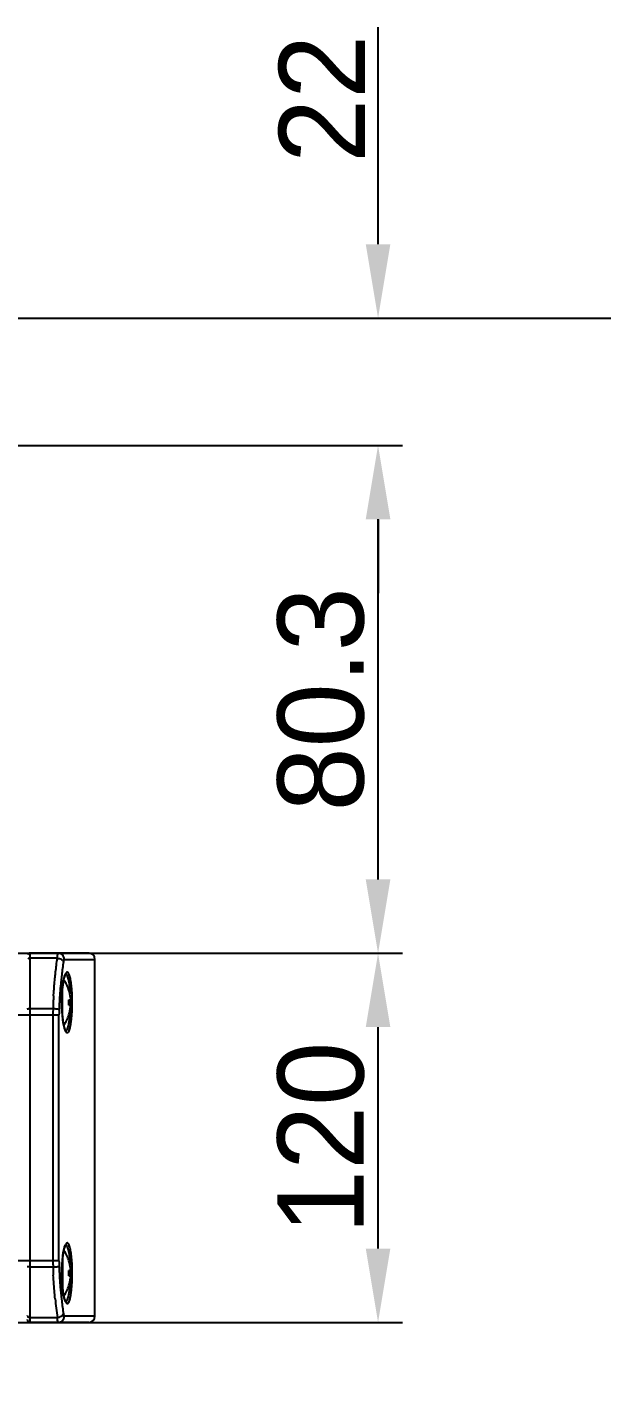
# Model space of a CAD drawing. Header units: millimetres. Extents: x 4086 to 8300, y 123 to 1549.
# Drawn here: x 6962.2 to 7008.9, y 1010.3 to 1121.1 of the extents above; entities that cross this region are included whole.
import ezdxf

# ---------------------------------------------------------------- set-up
doc = ezdxf.new("R2010")
doc.units = ezdxf.units.MM
doc.layers.add('外形图', color=7, linetype='Continuous')
doc.layers.add('标注层', color=7, linetype='Continuous', lineweight=0)
doc.styles.add('思源黑', font='SourceHanSansCN-Normal.ttf')
doc.dimstyles.new('尺寸标注_1_4比例', dxfattribs={"dimtxt": 7, "dimasz": 6, "dimexe": 2, "dimexo": 1.5, "dimgap": 1, "dimtad": 1, "dimdec": 1, "dimlfac": 4, "dimdsep": 46, "dimtxsty": '思源黑', "dimcen": 0.09, "dimadec": 0, "dimazin": 0, "dimtp": 0.01, "dimtm": 0.01, "dimtfac": 1, "dimtdec": 1, "dimtofl": 0, "dimtmove": 0, "dimatfit": 3, "dimfxl": 1, "dimtolj": 1, "dimarcsym": 0})

# ---------------------------------------------------------------- blocks, each defined once
blk = doc.blocks.new('*D1290')
at = {"layer": 'Defpoints', "color": 0}
for p in [(6705.98, 1089.99), (6723.13, 1089.99), (7085.41, 872.48)]:
    blk.add_point(p, dxfattribs=at)
at = {"layer": '标注层', "color": 0, "lineweight": -2}
for p, q in [((6721.63, 1089.99), (6703.98, 1089.99)), ((6705.98, 878.48), (6705.98, 1083.99)), ((7083.91, 872.48), (6703.98, 872.48))]:
    blk.add_line(p, q, dxfattribs=at)
at = {"layer": '标注层', "color": 0}
for points in [[(6706.98, 1083.99), (6704.98, 1083.99), (6705.98, 1089.99)], [(6704.98, 878.48), (6706.98, 878.48), (6705.98, 872.48)]]:
    blk.add_solid(points, dxfattribs=at)
at = {"layer": '标注层', "color": 0, "insert": (6701.35, 981.24), "char_height": 7, "attachment_point": 5, "rotation": 90, "style": '思源黑'}
blk.add_mtext('\\A1;435.2', dxfattribs=at)
blk = doc.blocks.new('*D1292')
at = {"layer": 'Defpoints', "color": 0}
for p in [(6827.13, 1097.49), (6990.69, 1097.49), (6915.43, 1087.13)]:
    blk.add_point(p, dxfattribs=at)
at = {"layer": '标注层', "color": 0, "lineweight": -2}
for p, q in [((6990.69, 1103.49), (6990.69, 1121.12)), ((6828.63, 1097.49), (6992.69, 1097.49)), ((6916.93, 1087.13), (6992.69, 1087.13)), ((6990.69, 1081.13), (6990.69, 1075.13))]:
    blk.add_line(p, q, dxfattribs=at)
at = {"layer": '标注层', "color": 0}
for points in [[(6989.69, 1103.49), (6991.69, 1103.49), (6990.69, 1097.49)], [(6991.69, 1081.13), (6989.69, 1081.13), (6990.69, 1087.13)]]:
    blk.add_solid(points, dxfattribs=at)
at = {"layer": '标注层', "color": 0, "insert": (6986.13, 1115.3), "char_height": 7, "attachment_point": 5, "rotation": 90, "style": '思源黑'}
blk.add_mtext('\\A1;22', dxfattribs=at)
blk = doc.blocks.new('*D1293')
at = {"layer": 'Defpoints', "color": 0}
for p in [(6915.43, 1087.14), (6990.69, 1087.14), (6952.79, 1045.88)]:
    blk.add_point(p, dxfattribs=at)
at = {"layer": '标注层', "color": 0, "lineweight": -2}
for p, q in [((6916.93, 1087.14), (6992.69, 1087.14)), ((6990.69, 1051.88), (6990.69, 1081.14)), ((6954.29, 1045.88), (6992.69, 1045.88))]:
    blk.add_line(p, q, dxfattribs=at)
at = {"layer": '标注层', "color": 0}
for points in [[(6991.69, 1081.14), (6989.69, 1081.14), (6990.69, 1087.14)], [(6989.69, 1051.88), (6991.69, 1051.88), (6990.69, 1045.88)]]:
    blk.add_solid(points, dxfattribs=at)
at = {"layer": '标注层', "color": 0, "insert": (6986.06, 1066.51), "char_height": 7, "attachment_point": 5, "rotation": 90, "style": '思源黑'}
blk.add_mtext('\\A1;80.3', dxfattribs=at)
blk = doc.blocks.new('*D1294')
at = {"layer": 'Defpoints', "color": 0}
for p in [(6962.18, 1045.88), (6990.69, 1045.88), (6933.68, 1015.88)]:
    blk.add_point(p, dxfattribs=at)
at = {"layer": '标注层', "color": 0, "lineweight": -2}
for p, q in [((6963.68, 1045.88), (6992.69, 1045.88)), ((6990.69, 1021.88), (6990.69, 1039.88)), ((6935.18, 1015.88), (6992.69, 1015.88))]:
    blk.add_line(p, q, dxfattribs=at)
at = {"layer": '标注层', "color": 0}
for points in [[(6991.69, 1039.88), (6989.69, 1039.88), (6990.69, 1045.88)], [(6989.69, 1021.88), (6991.69, 1021.88), (6990.69, 1015.88)]]:
    blk.add_solid(points, dxfattribs=at)
at = {"layer": '标注层', "color": 0, "insert": (6986.06, 1030.88), "char_height": 7, "attachment_point": 5, "rotation": 90, "style": '思源黑'}
blk.add_mtext('\\A1;120', dxfattribs=at)
blk = doc.blocks.new('*D1296')
at = {"layer": 'Defpoints', "color": 0}
for p in [(6825.63, 1097.49), (7146.83, 1097.49), (7071.18, 836.63)]:
    blk.add_point(p, dxfattribs=at)
at = {"layer": '标注层', "color": 0, "lineweight": -2}
for p, q in [((6827.13, 1097.49), (7148.83, 1097.49)), ((7146.83, 842.63), (7146.83, 1091.49)), ((7072.68, 836.63), (7148.83, 836.63))]:
    blk.add_line(p, q, dxfattribs=at)
at = {"layer": '标注层', "color": 0}
for points in [[(7147.83, 1091.49), (7145.83, 1091.49), (7146.83, 1097.49)], [(7145.83, 842.63), (7147.83, 842.63), (7146.83, 836.63)]]:
    blk.add_solid(points, dxfattribs=at)
at = {"layer": '标注层', "color": 0, "insert": (7142.2, 969.51), "char_height": 7, "attachment_point": 5, "rotation": 90, "style": '思源黑'}
blk.add_mtext('\\A1;523.7', dxfattribs=at)
blk = doc.blocks.new('*D1349')
at = {"layer": 'Defpoints', "color": 0}
for p in [(6817.4, 1097.49), (7115.06, 1097.49), (7067.16, 1012.17)]:
    blk.add_point(p, dxfattribs=at)
at = {"layer": '标注层', "color": 0, "lineweight": -2}
for p, q in [((6818.9, 1097.49), (7117.06, 1097.49)), ((7115.06, 1018.17), (7115.06, 1091.49)), ((7068.66, 1012.17), (7117.06, 1012.17))]:
    blk.add_line(p, q, dxfattribs=at)
at = {"layer": '标注层', "color": 0}
for points in [[(7116.06, 1091.49), (7114.06, 1091.49), (7115.06, 1097.49)], [(7114.06, 1018.17), (7116.06, 1018.17), (7115.06, 1012.17)]]:
    blk.add_solid(points, dxfattribs=at)
at = {"layer": '标注层', "color": 0, "insert": (7110.43, 1054.83), "char_height": 7, "attachment_point": 5, "rotation": 90, "style": '思源黑'}
blk.add_mtext('\\A1;167.3', dxfattribs=at)

msp = doc.modelspace()

# ---------------------------------------------------------------- linework, layer by layer
at = {"layer": '外形图', "color": 7, "linetype": 'Continuous'}
for p, q in [((6967.1751, 1045.8846), (6962.4252, 1045.8846)), ((6962.4252, 1015.8846), (6962.4252, 1045.8846)), ((6964.6208, 1045.4768), (6962.4252, 1045.4768)), ((6965.1871, 1045.3846), (6967.6752, 1045.3846)), ((6967.6752, 1016.3846), (6967.6752, 1045.3846)), ((6964.98, 1041.8846), (6964.9848, 1042.2331)), ((6965.0369, 1040.7413), (6965.0369, 1043.0266)), ((6965.565, 1042.8922), (6965.5584, 1042.8884)), ((6962.4252, 1041.3846), (6964.2708, 1041.3846)), ((6964.98, 1041.8846), (6964.9773, 1041.8846)), ((6964.9853, 1041.5167), (6964.98, 1041.8846)), ((6965.5584, 1042.1046), (6965.6965, 1042.1046)), ((6965.5584, 1041.6646), (6965.6965, 1041.6646)), ((6965.6941, 1041.8846), (6965.8344, 1041.8846)), ((6761.0946, 1040.8846), (6964.7557, 1040.8846)), ((6964.2653, 1040.8846), (6964.2653, 1020.8846)), ((6964.7557, 1020.8846), (6964.7557, 1040.8846)), ((6965.5584, 1040.8809), (6965.565, 1040.8771)), ((6964.7557, 1020.8846), (6761.0946, 1020.8846)), ((6964.2708, 1020.3846), (6962.4252, 1020.3846)), ((6964.98, 1019.8846), (6964.9848, 1020.2331)), ((6965.0369, 1021.0266), (6965.0369, 1018.7413)), ((6965.565, 1020.8922), (6965.5584, 1020.8884)), ((6965.6965, 1020.1046), (6965.5584, 1020.1046)), ((6964.98, 1019.8846), (6964.9773, 1019.8846)), ((6964.9853, 1019.5167), (6964.98, 1019.8846)), ((6965.5584, 1019.6646), (6965.6965, 1019.6646)), ((6965.5584, 1018.8809), (6965.565, 1018.8771)), ((6965.6941, 1019.8846), (6965.8344, 1019.8846)), ((6962.4252, 1016.2924), (6964.6208, 1016.2924)), ((6967.1751, 1015.8846), (6962.4252, 1015.8846)), ((6967.6752, 1016.3846), (6965.1871, 1016.3846))]:
    msp.add_line(p, q, dxfattribs=at)
for points in [[(6964.9848, 1042.2331), (6965.0268, 1042.95), (6965.1067, 1043.5592)], [(6965.1067, 1043.5592), (6965.2094, 1043.9886), (6965.2381, 1044.068)], [(6965.2381, 1044.068), (6965.2974, 1044.1839), (6965.2826, 1044.1927)], [(6965.1052, 1040.2184), (6965.0272, 1040.8156), (6964.9853, 1041.5167)], [(6965.3015, 1039.5797), (6965.2952, 1039.5883), (6965.2059, 1039.7914), (6965.1052, 1040.2184)], [(6965.2381, 1022.068), (6965.2974, 1022.1839), (6965.2826, 1022.1927)], [(6964.9848, 1020.2331), (6965.0268, 1020.95), (6965.1067, 1021.5592)], [(6965.1067, 1021.5592), (6965.2094, 1021.9886), (6965.2381, 1022.068)], [(6965.1052, 1018.2184), (6965.0272, 1018.8156), (6964.9853, 1019.5167)], [(6965.3015, 1017.5797), (6965.2952, 1017.5883), (6965.2059, 1017.7914), (6965.1052, 1018.2184)]]:
    msp.add_lwpolyline(points, dxfattribs=at)
for centre, radius, start, end in [((6962.4252, 1045.6346), 0.25, 90, 150), ((6967.1752, 1045.3846), 0.5, 0, 90), ((7018.8555, 1037.78), 54.2503, 172.159394, 173.301405), ((7008.806, 1038.9986), 44.1273, 173.350838, 173.674541), ((6972.8848, 1042.2607), 7.8911, 171.988454, 174.133455), ((6971.3885, 1042.4714), 6.3801, 170.401073, 171.989177), ((6970.363, 1042.6438), 5.3402, 169.208469, 170.390541), ((6962.4762, 1041.8854), 3.2487, 31.696249, 34.586285), ((6967.9897, 1043.1578), 2.9113, 164.897177, 165.858991), ((6966.5856, 1043.5901), 1.4416, 159.239039, 159.938761), ((6962.4642, 1041.8796), 3.2619, 18.084991, 31.672515), ((6955.5737, 1042.1688), 10.2521, 4.207537, 6.133869), ((6994.6626, 1040.6656), 30.3993, 176.679285, 177.699848), ((6977.6154, 1041.886), 12.638, 177.87647, 179.283683), ((6976.7443, 1041.9203), 11.7663, 176.418292, 177.886215), ((6975.5966, 1041.9912), 10.6165, 175.197727, 176.413582), ((6974.5997, 1042.0752), 9.616, 174.078058, 175.198952), ((6962.4752, 1041.8846), 3.2425, 6.552172, 18.032352), ((6957.1663, 1042.2051), 8.5166, 4.749717, 6.588799), ((6955.1116, 1042.0277), 10.579, 2.970082, 4.78585), ((6952.0344, 1041.8848), 13.6597, 359.050889, 0.946266), ((6953.4176, 1042.0095), 12.4141, 2.809684, 4.210665), ((6951.5008, 1041.9147), 14.3333, 1.388851, 2.812617), ((6950.5224, 1041.8873), 15.312, 0.846342, 1.402889), ((6950.3633, 1041.8848), 15.4711, 359.162996, 0.847512), ((6962.423, 1039.6214), 1.7633, 89.929485, 94.091996), ((6987.061, 1040.8854), 22.7957, 178.745232, 180.002056), ((7005.2338, 1040.25), 40.9788, 177.919557, 178.413365), ((7000.3941, 1040.422), 36.1359, 177.678697, 177.913549), ((6982.1525, 1040.8853), 17.3968, 178.561292, 180.002358), ((6987.2794, 1040.7465), 22.5256, 177.05188, 178.535582), ((6977.6731, 1041.8842), 12.6958, 179.279147, 179.998245), ((6977.6912, 1041.8849), 12.7139, 180.001221, 180.83658), ((6977.6093, 1041.8828), 12.632, 180.832391, 182.081095), ((6976.4192, 1041.8357), 11.441, 182.061935, 184.822273), ((6961.8948, 1041.8846), 3.6702, 356.563644, 3.436356), ((6962.4752, 1041.8846), 3.2425, 341.967648, 353.447828), ((6955.0702, 1041.7434), 10.6204, 355.22465, 356.802328), ((6953.3662, 1041.8414), 12.3271, 356.788906, 357.973848), ((6953.5447, 1041.7514), 12.2867, 355.785351, 357.022537), ((6951.6022, 1041.8512), 14.2318, 357.027675, 358.612111), ((6950.52, 1041.8822), 15.3144, 358.593999, 359.164216), ((6974.6955, 1041.7022), 9.7121, 184.892531, 185.636967), ((6973.5292, 1041.5839), 8.5398, 185.615392, 187.248341), ((6971.9607, 1041.3848), 6.9588, 187.251836, 189.409727), ((6970.5891, 1041.1644), 5.5696, 189.479742, 190.298696), ((6962.4602, 1041.8923), 3.2666, 325.577979, 341.892167), ((6965.2871, 1039.6552), 0.0788, 266.974275, 277.295935), ((6974.5997, 1020.0752), 9.616, 174.078058, 175.198952), ((6972.8848, 1020.2607), 7.8911, 171.988454, 174.133455), ((6971.3885, 1020.4714), 6.3801, 170.401073, 171.989177), ((6970.363, 1020.6438), 5.3402, 169.208468, 170.390541), ((6962.4752, 1019.8846), 3.25, 18.060208, 34.398614), ((6967.9897, 1021.1578), 2.9113, 164.897177, 165.858991), ((6966.5856, 1021.5901), 1.4416, 159.239039, 159.938761), ((6957.1663, 1020.2051), 8.5166, 4.749717, 6.588799), ((6955.5737, 1020.1688), 10.2521, 4.207537, 6.133869), ((6987.061, 1020.8838), 22.7957, 179.997944, 181.254768), ((6998.5788, 1021.3044), 34.3203, 181.535743, 182.376123), ((6982.1524, 1020.8839), 17.3967, 179.997706, 181.438698), ((6987.2457, 1021.0216), 22.4918, 181.463543, 182.929121), ((6977.6731, 1019.8842), 12.6958, 179.279147, 179.998245), ((6977.6154, 1019.886), 12.638, 177.87647, 179.283683), ((6976.7443, 1019.9203), 11.7663, 176.418292, 177.886215), ((6975.5966, 1019.9912), 10.6165, 175.197727, 176.413582), ((6962.4752, 1019.8846), 3.2425, 6.552172, 18.032352), ((6961.8948, 1019.8846), 3.6702, 356.563644, 3.436356), ((6955.1116, 1020.0277), 10.579, 2.970081, 4.78585), ((6952.0344, 1019.8848), 13.6597, 359.050889, 0.946266), ((6953.4176, 1020.0095), 12.4141, 2.809684, 4.210665), ((6951.5008, 1019.9147), 14.3333, 1.388851, 2.812617), ((6950.5194, 1019.8872), 15.315, 0.833784, 1.402855), ((6950.3633, 1019.8848), 15.4711, 359.162996, 0.835002), ((6997.4368, 1021.2587), 33.1774, 182.379001, 182.635143), ((6991.8333, 1021.2542), 27.0853, 182.924602, 184.065403), ((6977.6912, 1019.8849), 12.7139, 180.001221, 180.83658), ((6977.6093, 1019.8828), 12.632, 180.832391, 182.081095), ((6976.4192, 1019.8357), 11.441, 182.061935, 184.822273), ((6974.6955, 1019.7022), 9.7121, 184.892531, 185.636967), ((6962.4598, 1019.8925), 3.2671, 325.603113, 341.891363), ((6962.4752, 1019.8846), 3.2425, 341.967648, 353.447828), ((6955.0702, 1019.7434), 10.6204, 355.22465, 356.802328), ((6953.3664, 1019.8414), 12.327, 356.788903, 357.973637), ((6953.5447, 1019.7514), 12.2867, 355.785351, 357.022537), ((6951.6022, 1019.8512), 14.2318, 357.027675, 358.612111), ((6950.52, 1019.8822), 15.3144, 358.593999, 359.164216), ((7010.7673, 1022.5362), 46.567, 185.837677, 187.70553), ((6973.5292, 1019.5839), 8.5398, 185.615392, 187.248341), ((6971.9607, 1019.3848), 6.9588, 187.251836, 189.409727), ((6970.5891, 1019.1644), 5.5696, 189.479742, 190.298696), ((6965.2871, 1017.6552), 0.0788, 266.974275, 277.295935), ((6962.4252, 1016.1346), 0.25, 180, 270), ((6967.1752, 1016.3846), 0.5, 270, 0)]:
    msp.add_arc(centre, radius, start, end, dxfattribs=at)
for points, knots in [([(6962.4252, 1045.4768), (6962.4051, 1045.4768), (6962.3299, 1045.4704), (6962.2504, 1045.4445), (6962.2111, 1045.4046)], [0, 0, 0, 0, 0.26361906, 1, 1, 1, 1]), ([(6964.4423, 1043.9722), (6964.4556, 1044.1016), (6964.5094, 1044.6038), (6964.5703, 1045.1052), (6964.6208, 1045.4768)], [0, 0, 0, 0, 0.25757526, 1, 1, 1, 1]), ([(6964.6208, 1045.4768), (6964.6247, 1045.5339), (6964.6327, 1045.6326), (6964.6503, 1045.7653), (6964.6656, 1045.8361), (6964.6838, 1045.8846), (6964.6953, 1045.8846)], [0, 0, 0, 0, 0.40899089, 0.72008633, 0.91747172, 1, 1, 1, 1]), ([(6964.6208, 1045.4768), (6964.7351, 1045.4667), (6964.9304, 1045.4154), (6965.0923, 1045.2626), (6965.1124, 1045.1807)], [0, 0, 0, 0, 0.57637304, 1, 1, 1, 1]), ([(6965.1871, 1045.3846), (6965.1871, 1045.5119), (6965.0842, 1045.7759), (6964.8211, 1045.8846), (6964.6953, 1045.8846)], [0, 0, 0, 0, 0.50292746, 1, 1, 1, 1]), ([(6965.1871, 1045.3846), (6965.1645, 1045.3846), (6965.1296, 1045.2923), (6965.1194, 1045.2316), (6965.1124, 1045.1807)], [0, 0, 0, 0, 0.30540356, 1, 1, 1, 1]), ([(6965.6174, 1044.0732), (6965.5973, 1044.135), (6965.5661, 1044.2183), (6965.5052, 1044.3042), (6965.4617, 1044.3392), (6965.412, 1044.346), (6965.3652, 1044.3217), (6965.3227, 1044.2747), (6965.2984, 1044.234), (6965.286, 1044.2104)], [0, 0, 0, 0, 0.35695238, 0.48133007, 0.57583558, 0.65474231, 0.74125987, 0.85354141, 1, 1, 1, 1]), ([(6964.3143, 1042.4264), (6964.3221, 1042.5596), (6964.3562, 1043.0756), (6964.4031, 1043.5906), (6964.4423, 1043.9722)], [0, 0, 0, 0, 0.25805261, 1, 1, 1, 1]), ([(6964.9474, 1043.8604), (6964.93, 1043.7037), (6964.8616, 1043.0532), (6964.809, 1042.4008), (6964.7836, 1041.905)], [0, 0, 0, 0, 0.24103271, 1, 1, 1, 1]), ([(6965.1666, 1043.8691), (6965.1622, 1043.8515), (6965.1441, 1043.7768), (6965.1283, 1043.7015), (6965.1173, 1043.6437)], [0, 0, 0, 0, 0.23516556, 1, 1, 1, 1]), ([(6965.2315, 1044.0846), (6965.2269, 1044.0719), (6965.2075, 1044.0164), (6965.1908, 1043.96), (6965.179, 1043.9163)], [0, 0, 0, 0, 0.23059297, 1, 1, 1, 1]), ([(6965.286, 1044.2104), (6965.2817, 1044.2024), (6965.2639, 1044.1667), (6965.2486, 1044.1299), (6965.2377, 1044.1011)], [0, 0, 0, 0, 0.22808927, 1, 1, 1, 1]), ([(6965.6267, 1043.1823), (6965.6101, 1043.3254), (6965.5734, 1043.5778), (6965.5075, 1043.8664), (6965.4399, 1044.0397), (6965.3882, 1044.1371), (6965.3231, 1044.1948), (6965.2829, 1044.1927)], [0, 0, 0, 0, 0.39106687, 0.69148111, 0.80390049, 0.89065774, 1, 1, 1, 1]), ([(6965.7671, 1043.2643), (6965.7503, 1043.4193), (6965.7134, 1043.6914), (6965.6542, 1043.9604), (6965.6174, 1044.0732)], [0, 0, 0, 0, 0.56795796, 1, 1, 1, 1]), ([(6965.6965, 1042.2546), (6965.6976, 1042.2449), (6965.7013, 1042.2093), (6965.7037, 1042.1736), (6965.7036, 1042.1477)], [0, 0, 0, 0, 0.27500189, 1, 1, 1, 1]), ([(6965.7028, 1042.1247), (6965.7026, 1042.1218), (6965.7016, 1042.1159), (6965.7007, 1042.1046), (6965.6965, 1042.1046)], [0, 0, 0, 0, 0.4096573, 1, 1, 1, 1]), ([(6962.1752, 1041.3534), (6962.1752, 1041.357), (6962.1886, 1041.3639), (6962.226, 1041.3738), (6962.2668, 1041.3779), (6962.2972, 1041.3801)], [0, 0, 0, 0, 0.08645359, 0.2814898, 1, 1, 1, 1]), ([(6964.2708, 1041.3846), (6964.3772, 1041.382), (6964.5228, 1041.3751), (6964.6845, 1041.3473), (6964.7436, 1041.3337), (6964.7612, 1041.3221)], [0, 0, 0, 0, 0.64329157, 0.87305974, 1, 1, 1, 1]), ([(6965.6965, 1041.6646), (6965.7007, 1041.6646), (6965.7016, 1041.6534), (6965.7026, 1041.6474), (6965.7028, 1041.6445)], [0, 0, 0, 0, 0.59037011, 1, 1, 1, 1]), ([(6965.1092, 1040.1687), (6965.1124, 1040.151), (6965.1251, 1040.0836), (6965.1391, 1040.0164), (6965.1505, 1039.9671)], [0, 0, 0, 0, 0.26183652, 1, 1, 1, 1]), ([(6965.1505, 1039.9671), (6965.1547, 1039.9489), (6965.1709, 1039.8812), (6965.1892, 1039.8141), (6965.2043, 1039.7654)], [0, 0, 0, 0, 0.26799463, 1, 1, 1, 1]), ([(6965.2971, 1039.5771), (6965.3356, 1039.582), (6965.4189, 1039.6681), (6965.5357, 1039.9719), (6965.5858, 1040.2661), (6965.6147, 1040.4895)], [0, 0, 0, 0, 0.11728091, 0.31973803, 1, 1, 1, 1]), ([(6965.6019, 1039.6509), (6965.6396, 1039.7544), (6965.7003, 1040.0063), (6965.7383, 1040.2615), (6965.756, 1040.4081)], [0, 0, 0, 0, 0.42725698, 1, 1, 1, 1]), ([(6965.6147, 1040.4895), (6965.6185, 1040.5188), (6965.6337, 1040.6419), (6965.6458, 1040.7652), (6965.6537, 1040.8592)], [0, 0, 0, 0, 0.23905372, 1, 1, 1, 1]), ([(6965.756, 1040.4081), (6965.7602, 1040.443), (6965.7769, 1040.5895), (6965.7899, 1040.7364), (6965.7982, 1040.8484)], [0, 0, 0, 0, 0.23808321, 1, 1, 1, 1]), ([(6965.2043, 1039.7654), (6965.2294, 1039.6852), (6965.272, 1039.5652), (6965.3566, 1039.4457), (6965.402, 1039.4307)], [0, 0, 0, 0, 0.63714581, 1, 1, 1, 1]), ([(6965.402, 1039.4307), (6965.4185, 1039.4253), (6965.4751, 1039.4281), (6965.5487, 1039.5181), (6965.583, 1039.599), (6965.6019, 1039.6509)], [0, 0, 0, 0, 0.16243778, 0.48371471, 1, 1, 1, 1]), ([(6965.286, 1022.2104), (6965.2817, 1022.2024), (6965.2639, 1022.1667), (6965.2486, 1022.1299), (6965.2377, 1022.1011)], [0, 0, 0, 0, 0.22808927, 1, 1, 1, 1]), ([(6965.6267, 1021.1823), (6965.6101, 1021.3254), (6965.5734, 1021.5778), (6965.5075, 1021.8664), (6965.4399, 1022.0397), (6965.3882, 1022.1371), (6965.3231, 1022.1948), (6965.2829, 1022.1927)], [0, 0, 0, 0, 0.39106687, 0.69148111, 0.80390049, 0.89065774, 1, 1, 1, 1]), ([(6965.6174, 1022.0732), (6965.5973, 1022.135), (6965.5661, 1022.2183), (6965.5052, 1022.3042), (6965.4617, 1022.3392), (6965.412, 1022.346), (6965.3652, 1022.3217), (6965.3227, 1022.2747), (6965.2984, 1022.234), (6965.286, 1022.2104)], [0, 0, 0, 0, 0.35695238, 0.48133007, 0.57583558, 0.65474231, 0.74125987, 0.85354141, 1, 1, 1, 1]), ([(6965.1666, 1021.8691), (6965.1622, 1021.8515), (6965.1441, 1021.7768), (6965.1283, 1021.7015), (6965.1173, 1021.6437)], [0, 0, 0, 0, 0.23516556, 1, 1, 1, 1]), ([(6965.2315, 1022.0846), (6965.2269, 1022.0719), (6965.2075, 1022.0164), (6965.1908, 1021.96), (6965.179, 1021.9163)], [0, 0, 0, 0, 0.23059297, 1, 1, 1, 1]), ([(6965.7671, 1021.2643), (6965.7503, 1021.4193), (6965.7134, 1021.6914), (6965.6542, 1021.9604), (6965.6174, 1022.0732)], [0, 0, 0, 0, 0.56795796, 1, 1, 1, 1]), ([(6962.4252, 1020.3846), (6962.3722, 1020.3846), (6962.2995, 1020.3865), (6962.2183, 1020.3979), (6962.1884, 1020.4046), (6962.1795, 1020.4104)], [0, 0, 0, 0, 0.64013247, 0.87242458, 1, 1, 1, 1]), ([(6964.2708, 1020.3846), (6964.3768, 1020.3872), (6964.5222, 1020.3941), (6964.6839, 1020.4218), (6964.7435, 1020.4355), (6964.7612, 1020.4471)], [0, 0, 0, 0, 0.64094929, 0.87188205, 1, 1, 1, 1]), ([(6965.6965, 1020.2546), (6965.6976, 1020.2449), (6965.7013, 1020.2093), (6965.7037, 1020.1736), (6965.7036, 1020.1477)], [0, 0, 0, 0, 0.27500189, 1, 1, 1, 1]), ([(6965.7028, 1020.1247), (6965.7026, 1020.1218), (6965.7016, 1020.1159), (6965.7007, 1020.1046), (6965.6965, 1020.1046)], [0, 0, 0, 0, 0.4096573, 1, 1, 1, 1]), ([(6964.4418, 1017.7999), (6964.426, 1017.9543), (6964.3627, 1018.5976), (6964.3171, 1019.2427), (6964.2945, 1019.7333)], [0, 0, 0, 0, 0.240121, 1, 1, 1, 1]), ([(6964.8161, 1019.334), (6964.8239, 1019.2238), (6964.8568, 1018.7936), (6964.8982, 1018.3642), (6964.9325, 1018.0451)], [0, 0, 0, 0, 0.25607959, 1, 1, 1, 1]), ([(6965.6147, 1018.4895), (6965.6185, 1018.5188), (6965.6337, 1018.6419), (6965.6458, 1018.7652), (6965.6537, 1018.8592)], [0, 0, 0, 0, 0.23905372, 1, 1, 1, 1]), ([(6965.6965, 1019.6646), (6965.7007, 1019.6646), (6965.7016, 1019.6534), (6965.7026, 1019.6474), (6965.7028, 1019.6445)], [0, 0, 0, 0, 0.59037011, 1, 1, 1, 1]), ([(6965.756, 1018.4081), (6965.7602, 1018.443), (6965.7769, 1018.5895), (6965.7899, 1018.7364), (6965.7982, 1018.8484)], [0, 0, 0, 0, 0.23808321, 1, 1, 1, 1]), ([(6964.9325, 1018.0451), (6964.9459, 1017.9201), (6965.0004, 1017.4339), (6965.0629, 1016.9486), (6965.1124, 1016.5885)], [0, 0, 0, 0, 0.25702074, 1, 1, 1, 1]), ([(6965.1092, 1018.1687), (6965.1124, 1018.151), (6965.1251, 1018.0836), (6965.1391, 1018.0164), (6965.1505, 1017.9671)], [0, 0, 0, 0, 0.26183652, 1, 1, 1, 1]), ([(6965.1505, 1017.9671), (6965.1547, 1017.9489), (6965.1709, 1017.8812), (6965.1892, 1017.8141), (6965.2043, 1017.7654)], [0, 0, 0, 0, 0.26799463, 1, 1, 1, 1]), ([(6965.2043, 1017.7654), (6965.2294, 1017.6852), (6965.272, 1017.5652), (6965.3566, 1017.4457), (6965.402, 1017.4307)], [0, 0, 0, 0, 0.63714581, 1, 1, 1, 1]), ([(6965.2971, 1017.5771), (6965.3356, 1017.582), (6965.4189, 1017.6681), (6965.5357, 1017.9719), (6965.5858, 1018.2661), (6965.6147, 1018.4895)], [0, 0, 0, 0, 0.11728091, 0.31973803, 1, 1, 1, 1]), ([(6965.6019, 1017.6509), (6965.6396, 1017.7544), (6965.7003, 1018.0063), (6965.7383, 1018.2615), (6965.756, 1018.4081)], [0, 0, 0, 0, 0.42725699, 1, 1, 1, 1]), ([(6965.402, 1017.4307), (6965.4185, 1017.4253), (6965.4751, 1017.4281), (6965.5487, 1017.5181), (6965.583, 1017.599), (6965.6019, 1017.6509)], [0, 0, 0, 0, 0.16243777, 0.4837147, 1, 1, 1, 1]), ([(6962.1752, 1016.4405), (6962.1752, 1016.4283), (6962.1907, 1016.3674), (6962.2512, 1016.3296), (6962.2972, 1016.3137)], [0, 0, 0, 0, 0.19970507, 1, 1, 1, 1]), ([(6964.6208, 1016.2924), (6964.7336, 1016.3024), (6964.9285, 1016.3533), (6965.092, 1016.5053), (6965.1124, 1016.5885)], [0, 0, 0, 0, 0.56917452, 1, 1, 1, 1]), ([(6964.6953, 1015.8846), (6964.6838, 1015.8846), (6964.6656, 1015.9331), (6964.6503, 1016.0039), (6964.6327, 1016.1366), (6964.6247, 1016.2353), (6964.6208, 1016.2924)], [0, 0, 0, 0, 0.08252606, 0.27991263, 0.59100831, 1, 1, 1, 1]), ([(6964.6953, 1015.8846), (6964.8211, 1015.8846), (6965.0842, 1015.9933), (6965.1871, 1016.2574), (6965.1871, 1016.3846)], [0, 0, 0, 0, 0.49707276, 1, 1, 1, 1]), ([(6965.1124, 1016.5885), (6965.1194, 1016.5376), (6965.1296, 1016.4769), (6965.1645, 1016.3846), (6965.1871, 1016.3846)], [0, 0, 0, 0, 0.69457756, 1, 1, 1, 1])]:
    msp.add_open_spline(points, degree=3, knots=knots, dxfattribs=at)
for points in [[(6965.7036, 1042.1477), (6965.7036, 1042.14), (6965.7035, 1042.1324), (6965.7028, 1042.1247)], [(6965.7028, 1041.5896), (6965.7016, 1041.5646), (6965.6994, 1041.5395), (6965.6965, 1041.5146)], [(6965.7028, 1041.6445), (6965.7035, 1041.6369), (6965.7036, 1041.6292), (6965.7036, 1041.6215)], [(6965.7036, 1041.6215), (6965.7037, 1041.6109), (6965.7033, 1041.6003), (6965.7028, 1041.5896)], [(6965.7036, 1020.1477), (6965.7036, 1020.14), (6965.7035, 1020.1324), (6965.7028, 1020.1247)], [(6965.7028, 1019.5896), (6965.7016, 1019.5646), (6965.6994, 1019.5395), (6965.6965, 1019.5146)], [(6965.7028, 1019.6445), (6965.7035, 1019.6369), (6965.7036, 1019.6292), (6965.7036, 1019.6215)], [(6965.7036, 1019.6215), (6965.7037, 1019.6109), (6965.7033, 1019.6003), (6965.7028, 1019.5896)], [(6962.2972, 1016.3137), (6962.338, 1016.2996), (6962.3819, 1016.2924), (6962.4252, 1016.2924)]]:
    msp.add_open_spline(points, degree=3, dxfattribs=at)

# ---------------------------------------------------------------- dimensions: what is measured, and where the dimension line sits
at = {"layer": '标注层'}
for base, p1, p2, text, picture, middle in [((6990.6908, 1097.4867), (6915.4252, 1087.1314), (6827.1288, 1097.4867), '22', '*D1292', (6990.6908, 1115.3012)), ((7115.0612, 1097.4867), (7067.1577, 1012.1737), (6817.4014, 1097.4867), '167.3', '*D1349', (7115.0612, 1054.8302)), ((7146.8315, 1097.4867), (7071.1752, 836.6346), (6825.6288, 1097.4867), '523.7', '*D1296', (7146.8315, 969.5096)), ((6990.6908, 1087.1351), (6952.789, 1045.8846), (6915.4252, 1087.1351), '80.3', '*D1293', (6990.6908, 1066.5098))]:
    dim = msp.add_linear_dim(base=base, p1=p1, p2=p2, angle=90, text=text, dimstyle='尺寸标注_1_4比例', dxfattribs=at)
    dim.commit()
    dim.dimension.update_dxf_attribs({"geometry": picture, "text_midpoint": middle, "dimtype": 160})
dim = msp.add_linear_dim(base=(6705.9844, 1089.9867), p1=(7085.4125, 872.4846), p2=(6723.1288, 1089.9867), angle=90, text='435.2', dimstyle='尺寸标注_1_4比例', dxfattribs=at)
dim.commit()
dim.dimension.update_dxf_attribs({"geometry": '*D1290', "text_midpoint": (6701.3537, 981.2357)})
dim = msp.add_linear_dim(base=(6990.6908, 1045.8846), p1=(6933.6752, 1015.8846), p2=(6962.1752, 1045.8846), angle=90, dimstyle='尺寸标注_1_4比例', dxfattribs=at)
dim.commit()
dim.dimension.update_dxf_attribs({"geometry": '*D1294', "text_midpoint": (6990.6908, 1030.8846), "dimtype": 160})

doc.saveas('drawing.dxf')
